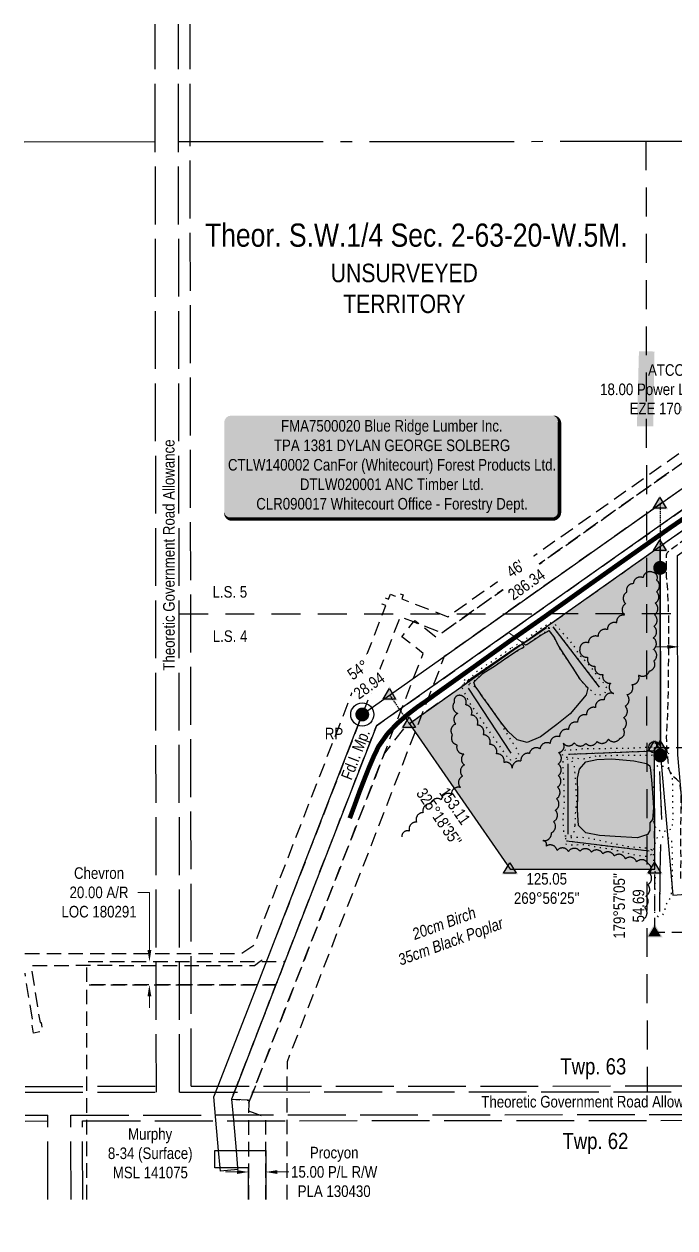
# Model space of a CAD drawing. Extents: x 504234 to 508182, y 6029505 to 6032525.
# Drawn here: x 504748 to 505311, y 6029505 to 6030546 of the extents above; entities that cross this region are included whole.
import ezdxf
from ezdxf.enums import TextEntityAlignment as Align

# ---------------------------------------------------------------- set-up
doc = ezdxf.new("R2010")
doc.units = 0
doc.header["$LTSCALE"] = 5
doc.header["$PDSIZE"] = 0.5
for name, pattern in [('0', [1, 1, 0]), ('foc-ACCESSROAD', [3.75, 2.5, -1.25]), ('foc-FLOWLINE', [3.75, 2.5, -1.25]), ('foc-LSD', [8, 5, -3]), ('foc-QUARTERLINE', [33, 25, -3, 2, -3]), ('foc-TIELINE', [1.875, 1.25, -0.625]), ('foc-TOPO', [1, 0.2, -0.8]), ('foc-UNSURVEYED', [12.5, 10, -2.5]), ('UG_PIPE', [1.875, 1.25, -0.625])]:
    doc.linetypes.add(name, pattern=pattern)
doc.layers.get('Defpoints').update_dxf_attribs({"color": 9})
for name, color, linetype in [('35', 37, 'Continuous'), ('AS-PIPE-UG', 44, 'UG_PIPE'), ('AS-ROADS', 254, 'Continuous'), ('AS-UNDERLAY-H', 141, 'Continuous'), ('C-RW', 13, 'Continuous'), ('C-SYMBOL', 7, 'Continuous'), ('C-WS', 13, 'foc-ACCESSROAD'), ('D-TXT', 6, 'Continuous'), ('F-AR', 190, 'foc-ACCESSROAD'), ('F-EZE', 190, 'foc-FLOWLINE'), ('F-RW', 190, 'Continuous'), ('F-WS', 190, 'foc-ACCESSROAD'), ('L-BD', 7, 'Continuous'), ('L-MON', 1, 'Continuous'), ('L-ROAD-T', 7, 'Continuous'), ('L-SECQ', 8, 'foc-QUARTERLINE'), ('L-SECTION-LSD', 7, 'foc-LSD'), ('L-TIE', 7, 'foc-TIELINE'), ('L-UNS-T', 3, 'Continuous'), ('L-USEC', 7, 'foc-UNSURVEYED'), ('P-PROPOSED', 10, 'Continuous'), ('P-PROPOSED-H', 21, 'Continuous'), ('T-BUSH', 110, '0'), ('T-BUSH-T', 110, 'Continuous'), ('T-LOW-AREA', 48, 'foc-TOPO'), ('T-SLOPE', 48, 'Continuous'), ('T-WATER', 160, 'Continuous'), ('T-WATER-H', 133, 'Continuous')]:
    doc.layers.add(name, color=color, linetype=linetype)
for name, color, linetype, lineweight in [('AS-GENERAL', 48, 'Continuous', 18), ('C-AR-T', 13, 'Continuous', 9), ('C-RW-T', 13, 'Continuous', 9), ('F-AR-T', 190, 'Continuous', 9), ('F-EZE-T', 190, 'Continuous', 9), ('F-WS-T', 190, 'Continuous', 9)]:
    doc.layers.add(name, color=color, linetype=linetype, lineweight=lineweight)
doc.styles.add('100L', font='ARIALN.TTF', dxfattribs={"height": 11})
doc.styles.add('175L', font='ARIALN.TTF', dxfattribs={"height": 20})
doc.styles.add('80', font='ARIALN.TTF', dxfattribs={"height": 10})
doc.styles.add('80CG', font='ARIALN.TTF', dxfattribs={"height": 10})
doc.styles.add('80L', font='ARIALN.TTF', dxfattribs={"height": 10})
doc.styles.add('80LS', font='ARIALNI.TTF', dxfattribs={"height": 10})
doc.dimstyles.new('Compass 5 000', dxfattribs={"dimscale": 5, "dimtxt": 9, "dimasz": 2, "dimexe": 0.2, "dimexo": 0.0625, "dimgap": 0.5, "dimtad": 0, "dimtih": 1, "dimtoh": 1, "dimzin": 0, "dimdsep": 46, "dimtxsty": '80CG', "dimcen": 0.1, "dimse1": 1, "dimse2": 1, "dimclrd": 256, "dimclrt": 256, "dimaunit": 1, "dimadec": 4, "dimazin": 0, "dimtfac": 0.06, "dimtofl": 0, "dimtmove": 0, "dimatfit": 1, "dimfxl": 0.2, "dimtolj": 1, "dimtzin": 0, "dimlwd": -1, "dimarcsym": 0})

# ---------------------------------------------------------------- blocks, each defined once
blk = doc.blocks.new('*D44')
at = {"layer": 'C-AR-T', "transparency": 16777216}
for p, q in [((505304.5, 6030007.3), (505294.5, 6030007.2)), ((505339.5, 6030007.3), (505367.8, 6030007.3))]:
    blk.add_line(p, q, dxfattribs=at)
for points in [[(505304.5, 6030008.9), (505304.5, 6030005.6), (505314.5, 6030007.3)], [(505339.5, 6030009), (505339.5, 6030005.6), (505329.5, 6030007.3)]]:
    blk.add_solid(points, dxfattribs=at)
at = {"layer": 'Defpoints', "color": 0, "transparency": 16777216}
for p in [(505314.5, 6030029.1), (505329.5, 6030029.1), (505329.5, 6030007.3)]:
    blk.add_point(p, dxfattribs=at)
at = {"layer": 'C-AR-T', "transparency": 16777216, "insert": (505402.1, 6030007.3), "char_height": 10, "attachment_point": 5, "style": '80CG'}
blk.add_mtext('\\A1;Veren\\P15.00 A/R\\PLOC 141073', dxfattribs=at)
blk = doc.blocks.new('*D46')
at = {"layer": 'Defpoints', "color": 0, "transparency": 16777216}
for p in [(504856.8, 6029735.2), (504922.4, 6029735.2), (504922.4, 6029715.2)]:
    blk.add_point(p, dxfattribs=at)
at = {"layer": 'F-AR-T', "transparency": 16777216}
for p, q in [((504846.8, 6029795), (504856.8, 6029795)), ((504856.8, 6029795), (504856.8, 6029755.2)), ((504856.8, 6029745.2), (504856.8, 6029755.2)), ((504856.7, 6029705.2), (504856.7, 6029695.2))]:
    blk.add_line(p, q, dxfattribs=at)
for points in [[(504855.1, 6029745.2), (504858.4, 6029745.2), (504856.8, 6029735.2)], [(504855.1, 6029705.2), (504858.4, 6029705.2), (504856.7, 6029715.2)]]:
    blk.add_solid(points, dxfattribs=at)
at = {"layer": 'F-AR-T', "transparency": 16777216, "insert": (504813.2, 6029795), "char_height": 10, "attachment_point": 5, "style": '80CG'}
blk.add_mtext('\\A1;Chevron\\P20.00 A/R\\PLOC 180291', dxfattribs=at)
blk = doc.blocks.new('*U40')
h = blk.add_hatch(color=255)
edge = h.paths.add_edge_path()
edge.add_line((-139, -45.5), (139, -45.5))
edge.add_arc((139, -39.5), 6, 270, 360)
edge.add_line((145, -39.5), (145, 38))
edge.add_arc((139, 38), 6, 0, 90)
edge.add_line((139, 44), (-139, 44))
edge.add_arc((-139, 38), 6, 90, 180)
edge.add_line((-145, 38), (-145, -39.5))
edge.add_arc((-139, -39.5), 6, 180, 270)
at = {"color": 44, "flags": 128}
blk.add_lwpolyline([(-139, -45.5, 3, 3, 0), (139, -45.5, 3, 3, 0.414214), (145, -39.5, 3, 3, 0), (145, 38, 3, 0, 0.414214), (139, 44, 0, 0, 0), (-139, 44, 0, 0, 0.414214), (-145, 38, 0, 0, 0), (-145, -39.5, 0, 3, 0.414214)], format="xyseb", close=True, dxfattribs=at)
at = {"color": 44, "style": '80'}
blk.add_attdef('ENTER_TEXT_001', (-36, -5), '', height=10, dxfattribs=at)
blk = doc.blocks.new('*D49')
at = {"layer": 'Defpoints', "color": 0, "transparency": 16777216}
for p in [(504942.4, 6029546.7), (504957.4, 6029553.4), (504957.4, 6029546.6)]:
    blk.add_point(p, dxfattribs=at)
at = {"layer": 'F-EZE-T', "transparency": 16777216}
for p, q in [((504932.4, 6029553.4), (504922.4, 6029553.4)), ((504967.4, 6029553.4), (504977.4, 6029553.4))]:
    blk.add_line(p, q, dxfattribs=at)
for points in [[(504932.4, 6029555), (504932.4, 6029551.7), (504942.4, 6029553.4)], [(504967.4, 6029555), (504967.4, 6029551.7), (504957.4, 6029553.4)]]:
    blk.add_solid(points, dxfattribs=at)
at = {"layer": 'F-EZE-T', "transparency": 16777216, "insert": (505016.5, 6029553.4), "char_height": 10, "attachment_point": 5, "style": '80CG'}
blk.add_mtext('\\A1;Procyon\\P15.00 P/L R/W\\PPLA 130430', dxfattribs=at)
blk = doc.blocks.new('*D50')
at = {"layer": 'Defpoints', "color": 0, "transparency": 16777216}
for p in [(505384.4, 6030213.4), (505386.5, 6030214.9), (505396.9, 6030200.2)]:
    blk.add_point(p, dxfattribs=at)
at = {"layer": 'F-EZE-T', "transparency": 16777216}
for p, q in [((505372.9, 6030229.8), (505362.9, 6030229.8)), ((505378.6, 6030221.6), (505372.9, 6030229.8)), ((505400.5, 6030190.6), (505406.3, 6030182.4))]:
    blk.add_line(p, q, dxfattribs=at)
for points in [[(505380, 6030222.6), (505377.3, 6030220.7), (505384.4, 6030213.4)], [(505401.9, 6030191.5), (505399.2, 6030189.6), (505394.8, 6030198.7)]]:
    blk.add_solid(points, dxfattribs=at)
at = {"layer": 'F-EZE-T', "transparency": 16777216, "insert": (505303.7, 6030229.8), "char_height": 10, "attachment_point": 5, "style": '80CG'}
blk.add_mtext('\\A1;ATCO\\P18.00 Power Line R/W\\PEZE 170042', dxfattribs=at)
blk = doc.blocks.new('fdia')
at = {"color": 255, "const_width": 1}
blk.add_lwpolyline([(-0.5, 0, 1), (0.5, 0, 1)], format="xyb", close=True, dxfattribs=at)
blk = doc.blocks.new('Fdiaa')
blk.add_blockref('fdia', (0, 0))
blk = doc.blocks.new('fdib')
at = {"color": 1, "const_width": 1.6}
blk.add_lwpolyline([(-0.4, 0, 1), (0.4, 0, 1)], format="xyb", close=True, dxfattribs=at)
at = {"color": 1}
blk.add_circle((0, 0), 0.8, dxfattribs=at)
blk = doc.blocks.new('Fdibb')
blk.add_blockref('fdib', (0, 0))
blk = doc.blocks.new('fdicc')
for name in ['Fdibb', 'Fdiaa']:
    blk.add_blockref(name, (0, 0))
blk = doc.blocks.new('FDI')
blk.add_blockref('fdicc', (0, 0))
blk = doc.blocks.new('*U58')
at = {"layer": '35', "color": 3}
blk.add_circle((0, 0), 10, dxfattribs=at)
at = {"layer": '35', "color": 3, "style": '80'}
blk.add_attdef('RP_001', (-32.4, -21.5), '', height=10, dxfattribs=at)
blk = doc.blocks.new('TRIA')
blk.add_hatch(color=255).paths.add_polyline_path([(-0.04, 1.52), (-1.47, -0.87), (1.39, -0.87)])
blk = doc.blocks.new('TRIAA')
blk.add_blockref('TRIA', (0, 0))
blk = doc.blocks.new('TRIB')
at = {"color": 1}
blk.add_lwpolyline([(-1.12, -0.67), (-0.04, 1.13), (1.04, -0.67)], close=True, dxfattribs=at)
blk = doc.blocks.new('TRIBB')
blk.add_blockref('TRIB', (0, 0))
blk = doc.blocks.new('TRICC')
for name in ['TRIAA', 'TRIBB']:
    blk.add_blockref(name, (0, 0))
blk = doc.blocks.new('plspike')
blk.add_blockref('TRICC', (0, 0))
blk = doc.blocks.new('STRIA')
blk.add_hatch(color=255).paths.add_polyline_path([(-0.04, 1.52), (-1.47, -0.87), (1.39, -0.87)])
blk = doc.blocks.new('STRIAA')
blk.add_blockref('STRIA', (0, 0))
blk = doc.blocks.new('STRIB')
at = {"color": 1}
blk.add_solid([(-1.12, -0.67), (-0.04, 1.13), (1.04, -0.67)], dxfattribs=at)
blk = doc.blocks.new('STRIBB')
blk.add_blockref('STRIB', (0, 0))
blk = doc.blocks.new('STRICC')
for name in ['STRIAA', 'STRIBB']:
    blk.add_blockref(name, (0, 0))
blk = doc.blocks.new('fdspike')
blk.add_blockref('STRICC', (0, 0))

msp = doc.modelspace()

# ---------------------------------------------------------------- hatches: boundary and pattern name
at = {"layer": 'AS-UNDERLAY-H'}
h = msp.add_hatch(color=256, dxfattribs=at)
h.dxf.hatch_style = 1
h.paths.add_polyline_path([(505279.964, 6030262.689), (505293.419, 6030262.529), (505292.298, 6030198.009), (505278.202, 6030197.848)])
at = {"layer": 'P-PROPOSED-H'}
h = msp.add_hatch(color=256, dxfattribs=at)
h.dxf.hatch_style = 1
h.paths.add_polyline_path([(505168.595, 6029815.015), (505293.577, 6029815.144), (505293.489, 6029920.397), (505298.456, 6029920.401), (505298.28, 6030093.893), (505081.502, 6029940.843)])
at = {"layer": 'T-WATER-H'}
h = msp.add_hatch(color=256, dxfattribs=at)
h.dxf.hatch_style = 1
h.paths.add_polyline_path([(505235.69, 6029971.567), (505234.324, 6029965.898), (505220.619, 6029949.431), (505209.072, 6029940.02), (505194.776, 6029929.489), (505183.368, 6029924.598), (505174.767, 6029926.947), (505167.022, 6029934.008), (505159.572, 6029943.328), (505148.947, 6029958.212), (505144.792, 6029963.964), (505141.661, 6029968.888), (505138.424, 6029973.431), (505137.111, 6029976.693), (505145.325, 6029984.407), (505155.945, 6029991.11), (505165.87, 6029997.942), (505175.924, 6030004.772), (505180.59, 6030007.051), (505180.191, 6030008.202), (505179.183, 6030010.137), (505179.003, 6030011.055), (505179.758, 6030010.768), (505180.093, 6030010.462), (505181.686, 6030008.909), (505183.03, 6030009.307), (505195.098, 6030017.507), (505200.218, 6030020.168), (505202.162, 6030021.337), (505206.904, 6030015.192), (505210.429, 6030007.855), (505214.898, 6030000.753), (505222.926, 6029988.801), (505228.904, 6029979.244), (505235.194, 6029972.405)])
h = msp.add_hatch(color=256, dxfattribs=at)
h.dxf.hatch_style = 1
h.paths.add_polyline_path([(505287.437, 6029845.007), (505278.841, 6029842.188), (505259.544, 6029843.329), (505245.763, 6029844.126), (505234.108, 6029846.58), (505227.63, 6029852.821), (505226.932, 6029866.417), (505227.043, 6029880.624), (505226.876, 6029893.732), (505228.7, 6029901.474), (505234.132, 6029907.889), (505243.628, 6029909.98), (505256.588, 6029910.606), (505275.507, 6029908.832), (505286.367, 6029906.591), (505289.275, 6029904.544), (505290.05, 6029900.7), (505290.954, 6029892.403), (505291.771, 6029881.159), (505292.419, 6029868.359), (505291.674, 6029858.101), (505289.448, 6029855.17), (505289.492, 6029848.64)])

# ---------------------------------------------------------------- linework, layer by layer
at = {"layer": 'AS-GENERAL', "flags": 128}
msp.add_lwpolyline([(505178.615, 6030011.395), (505168.168, 6030019.022)], dxfattribs=at)
at = {"layer": 'AS-PIPE-UG', "flags": 128}
msp.add_lwpolyline([(505316.241, 6029806.916), (505316.214, 6029808.295), (505316.262, 6029814.006), (505316.392, 6029824.491), (505316.17, 6029830.357), (505316.13, 6029850.219), (505316.431, 6029859.923), (505316.527, 6029874.891), (505316.311, 6029882.893), (505315.65, 6029887.782), (505315.66, 6029888.9), (505314.984, 6029889.991), (505314.489, 6029890.704), (505313.73, 6029891.544), (505312.491, 6029892.835), (505309.953, 6029894.796), (505307.486, 6029897.535), (505306.815, 6029899.311), (505306.23, 6029901.101), (505305.588, 6029904.754), (505305.306, 6029908.096), (505304.77, 6029913.164), (505304.197, 6029918.698), (505304.036, 6029922.929), (505303.901, 6029929.739), (505304.377, 6029939.114), (505304.956, 6029949.093), (505305.24, 6029961.065), (505305.544, 6029975.321), (505305.591, 6029986.879), (505305.761, 6030001.34), (505305.866, 6030011.303), (505305.935, 6030021.344), (505305.736, 6030034.245), (505305.408, 6030045.593), (505304.897, 6030056.69), (505303.876, 6030067.947), (505303.714, 6030075.036), (505303.661, 6030078.389), (505303.651, 6030081.951), (505303.768, 6030086.78), (505304.443, 6030088.44), (505305.238, 6030089.495), (505307.489, 6030091.376), (505308.599, 6030092.163), (505310.451, 6030093.715), (505312.665, 6030095.26), (505316.723, 6030098.233), (505319.465, 6030100.39), (505321.919, 6030102.663), (505326.18, 6030105.794), (505328.022, 6030106.953), (505329.517, 6030108.644), (505331.328, 6030110.064), (505332.46, 6030110.861), (505336.514, 6030114.141), (505344.13, 6030119.38), (505351.36, 6030124.22)], dxfattribs=at)
at = {"layer": 'AS-ROADS', "const_width": 3.998, "flags": 128}
msp.add_lwpolyline([(505388.315, 6030166.93), (505360.372, 6030147.469), (505332.253, 6030127.623), (505306.467, 6030109.905), (505271.877, 6030085.52), (505234.428, 6030059.065), (505197.953, 6030033.041), (505167.923, 6030012.015), (505138.913, 6029991.223), (505107.69, 6029968.942), (505095.341, 6029960.03), (505088.574, 6029955.423), (505079.896, 6029948.745), (505070.695, 6029940.735), (505062.337, 6029931.868), (505054.928, 6029921.374), (505050.751, 6029912.702), (505046.644, 6029903.152), (505042.489, 6029892.605), (505038.41, 6029882.136), (505034.016, 6029870.023), (505029.964, 6029859.147)], dxfattribs=at)
at = {"layer": 'C-RW', "flags": 128}
msp.add_lwpolyline([(505573.56, 6030288.304), (505298.28, 6030093.889), (505298.463, 6029913.356), (505309.275, 6029792.593), (505324.208, 6029793.93), (505313.454, 6029914.033), (505313.28, 6030086.129), (505582.209, 6030276.058)], dxfattribs=at)
at = {"layer": 'C-WS'}
msp.add_lwpolyline([(505508.509, 6029760.662), (505293.623, 6029760.482), (505293.489, 6029920.397), (505313.478, 6029920.414), (505508.375, 6029920.577)], close=True, dxfattribs=at)
at = {"layer": 'Defpoints', "color": 3}
msp.add_circle((505293.413, 6029920.487), 5.017, dxfattribs=at)
at = {"layer": 'F-AR', "flags": 128}
for points in [[(504948.376, 6029627.955), (504942.596, 6029613.088), (504942.606, 6029615.456), (504927.728, 6029616.216), (504932.282, 6029627.945), (504966.155, 6029715.193), (505053.088, 6029939.117), (505570.833, 6030304.7), (505576.486, 6030300.255), (505581.719, 6030296.136), (505583.13, 6030295.026), (505582.477, 6030294.565), (505344.34, 6030126.401), (505314.377, 6030105.244), (505299.386, 6030094.658), (505087.601, 6029945.128), (505077.803, 6029938.211), (505059.934, 6029915.312), (504948.376, 6029627.955)], [(504973.92, 6029735.194), (504966.155, 6029715.193), (504950.31, 6029715.198), (504892.838, 6029715.208), (504862.679, 6029715.213), (504802.609, 6029715.224), (504802.612, 6029735.207), (504862.657, 6029735.203), (504892.816, 6029735.201), (504957.966, 6029735.197), (504973.92, 6029735.194)]]:
    msp.add_lwpolyline(points, close=True, dxfattribs=at)
at = {"layer": 'F-EZE', "flags": 128}
for points in [[(504749.19, 6029742.103), (504761.203, 6029742.11), (504802.611, 6029742.174), (504862.648, 6029742.158), (504892.808, 6029742.172), (504936.278, 6029742.192), (504947.444, 6029749.829), (505061.215, 6030042.924), (505057.976, 6030044.214), (505060.196, 6030049.785), (505063.41, 6030048.504), (505065.048, 6030052.688), (505069.259, 6030051.041), (505070.545, 6030054.317), (505076.127, 6030052.125), (505074.844, 6030048.857), (505114.601, 6030033.322), (505504.329, 6030308.507), (505521.087, 6030342.185), (505519.327, 6030342.325), (505519.802, 6030348.303), (505523.807, 6030347.984), (505525.894, 6030352.365), (505538.37, 6030351.468), (505555.627, 6030350.228), (505572.87, 6030348.988), (505608.346, 6030346.437), (505644.954, 6030343.805), (505689.707, 6030375.628), (505786.728, 6030444.618), (505789.564, 6030446.635)], [(505789.578, 6030436.399), (505689.72, 6030365.397), (505646.77, 6030334.855), (505612.906, 6030330.902), (505588.993, 6030332.676), (505580.433, 6030333.311), (505563.169, 6030334.592), (505545.893, 6030335.874), (505535.029, 6030336.68), (505531.16, 6030328.964), (505521.937, 6030310.568), (505109.383, 6030019.256), (505090.9, 6030026.477), (505085.022, 6030028.768), (505073.55, 6030033.256), (505040.742, 6029948.75), (504959.766, 6029740.011), (504952.607, 6029735.198), (504947.48, 6029731.691), (504892.82, 6029731.665), (504862.66, 6029731.651), (504802.611, 6029731.77), (504754.255, 6029731.6), (504762.168, 6029682.517), (504763.155, 6029682.676), (504764.427, 6029674.782), (504756.534, 6029673.509), (504755.261, 6029681.403), (504756.248, 6029681.562), (504749.21, 6029725.217)], [(504957.368, 6029529.493), (504957.384, 6029571.861), (504957.496, 6029598.124), (504957.505, 6029600.275), (504942.566, 6029606.075), (504942.599, 6029613.088), (504946.385, 6029622.83), (504948.376, 6029627.955), (505059.935, 6029915.311), (505075.249, 6029954.759), (505085.065, 6029980.044), (505093.45, 6030001.644), (505075.077, 6030015.995), (505085.028, 6030028.754), (505086.158, 6030030.18), (505090.9, 6030026.477), (505104.53, 6030015.829), (505109.383, 6030019.256), (505521.937, 6030310.567), (505534.608, 6030319.516), (505531.16, 6030328.964), (505526.684, 6030341.231), (505540.82, 6030346.39), (505545.893, 6030335.874), (505550.835, 6030325.629), (505566.836, 6030326.992), (505582.847, 6030328.324), (505612.905, 6030330.911), (505635.797, 6030332.869), (505645.092, 6030333.662), (505646.77, 6030334.855), (505689.72, 6030365.397), (505789.578, 6030436.399)], [(505789.607, 6030414.332), (505689.749, 6030343.329), (505659.121, 6030321.55), (505667.085, 6030299.836), (505655.493, 6030295.584), (505647.029, 6030302.246), (505642.222, 6030315.351), (505630.538, 6030314.355), (505616.226, 6030313.136), (505607.752, 6030312.413), (505591.194, 6030311.003), (505575.206, 6030309.64), (505565.599, 6030308.821), (505548.619, 6030307.374), (505111.666, 6029998.827), (505101.847, 6029973.538), (505092.039, 6029948.268), (505086.993, 6029935.272), (504975.711, 6029648.63), (504975.69, 6029627.973), (504975.66, 6029598.142), (504975.589, 6029529.474)]]:
    msp.add_lwpolyline(points, dxfattribs=at)
at = {"layer": 'F-RW'}
for points in [[(505461.714, 6030544.914), (505510.193, 6030444.412), (505570.453, 6030319.493), (505575.874, 6030308.255), (505570.833, 6030304.701), (505053.088, 6029939.112), (504966.155, 6029715.193), (504932.282, 6029627.945), (504927.728, 6029616.216), (504929.324, 6029598.096), (504931.626, 6029571.971), (504932.945, 6029557.001), (504933.073, 6029555.549), (504918.139, 6029554.233), (504917.889, 6029557.064), (504916.57, 6029572.035), (504914.275, 6029598.082), (504912.485, 6029618.396), (504916.189, 6029627.935), (504950.214, 6029715.199), (505040.742, 6029948.751), (505556.841, 6030313.18), (505493.541, 6030444.399), (505445.048, 6030544.931)], [(504942.389, 6029529.509), (504942.356, 6029556.961), (504932.945, 6029557.001), (504917.889, 6029557.064), (504913.322, 6029557.084), (504913.387, 6029572.049), (504916.57, 6029572.035), (504931.626, 6029571.971), (504942.42, 6029571.925), (504957.384, 6029571.861), (504957.368, 6029529.493)]]:
    msp.add_lwpolyline(points, dxfattribs=at)
at = {"layer": 'F-WS', "flags": 128}
msp.add_lwpolyline([(504802.563, 6029529.655), (504802.561, 6029597.969), (504802.568, 6029623.88), (504802.582, 6029627.851), (504802.609, 6029715.224), (504862.679, 6029715.213), (504892.838, 6029715.208), (504950.358, 6029715.198), (504966.155, 6029715.193), (504932.282, 6029627.945), (504927.728, 6029616.216), (504942.606, 6029615.456), (504942.596, 6029613.088), (504942.532, 6029598.11), (504942.42, 6029571.925), (504942.356, 6029556.961), (504942.389, 6029529.509)], dxfattribs=at)
at = {"layer": 'L-SECQ'}
for p, q in [((504748.395, 6030443.871), (504861.854, 6030443.952)), ((504881.96, 6030443.967), (505690.056, 6030444.555))]:
    msp.add_line(p, q, dxfattribs=at)
at = {"layer": 'L-SECTION-LSD'}
for p, q in [((505286.013, 6030444.261), (505287.011, 6029622.744)), ((504882.422, 6030035.724), (505690.59, 6030036.312))]:
    msp.add_line(p, q, dxfattribs=at)
at = {"layer": 'L-TIE', "ltscale": 0.2, "flags": 128}
for points in [[(505298.243, 6030130.571), (505298.28, 6030093.889)], [(505064.436, 6029965.498), (505081.502, 6029940.843)]]:
    msp.add_lwpolyline(points, dxfattribs=at)
at = {"layer": 'L-USEC'}
for p, q in [((504861.854, 6030443.952), (504861.741, 6030545.54)), ((504881.96, 6030443.974), (504881.847, 6030545.519)), ((504892.013, 6030443.985), (504891.9, 6030545.508)), ((504862.784, 6029622.439), (504861.854, 6030443.952)), ((504882.89, 6029622.453), (504881.96, 6030443.975)), ((504892.937, 6029627.487), (504892.013, 6030443.986)), ((504749.32, 6029627.385), (504862.778, 6029627.466)), ((504749.326, 6029622.358), (504862.782, 6029622.439)), ((504882.888, 6029622.453), (505691.128, 6029623.035)), ((504892.937, 6029627.488), (505691.124, 6029628.062)), ((504749.349, 6029602.491), (504768.829, 6029602.512)), ((504768.907, 6029529.69), (504768.829, 6029602.512)), ((504789.014, 6029529.669), (504788.935, 6029602.533)), ((504788.936, 6029602.533), (505590.359, 6029603.373)), ((504798.994, 6029597.516), (505590.364, 6029598.346)), ((504749.354, 6029597.464), (504768.835, 6029597.484)), ((504799.067, 6029529.659), (504798.994, 6029597.516))]:
    msp.add_line(p, q, dxfattribs=at)
at = {"layer": 'P-PROPOSED', "flags": 128}
msp.add_lwpolyline([(505168.595, 6029815.015), (505293.577, 6029815.144), (505293.489, 6029920.397), (505298.456, 6029920.401), (505298.28, 6030093.893), (505081.502, 6029940.843)], close=True, dxfattribs=at)
at = {"layer": 'T-BUSH', "flags": 128}
msp.add_lwpolyline([(505283.899, 6029772.057, 0.52056705), (505284.798, 6029782.011, 0.52056705), (505285.804, 6029791.951, 0.52056705), (505287.508, 6029801.8, 0.52056705), (505289.005, 6029811.68, 0.52056705), (505287.85, 6029819.897, 0.52056705), (505277.984, 6029821.446, 0.52056705), (505268.327, 6029824.022, 0.52056705), (505258.65, 6029826.513, 0.52056705), (505248.823, 6029828.337, 0.52056705), (505238.953, 6029829.842, 0.52056705), (505228.991, 6029830.561, 0.52056705), (505218.997, 6029830.43, 0.52056705), (505209.205, 6029831.374, 0.52056705), (505199.939, 6029835.12, 0.52056705), (505196.748, 6029839.908, 0.52056705), (505204.235, 6029846.53, 0.52056705), (505206.099, 6029856.256, 0.52056705), (505207.7, 6029866.121, 0.52056705), (505208.659, 6029876.07, 0.52056705), (505209.618, 6029886.018, 0.52056705), (505210.19, 6029895.991, 0.52056705), (505210.203, 6029905.979, 0.52056705), (505210.433, 6029915.925, 0.52056705), (505214.679, 6029923.974, 0.52056705), (505224.073, 6029924.438, 0.52056705), (505233.933, 6029923.84, 0.52056705), (505243.777, 6029925.485, 0.52056705), (505253.55, 6029927.56, 0.52056705), (505263.468, 6029928.124, 0.52056705), (505266.456, 6029936.163, 0.52056705), (505266.695, 6029946.155, 0.52056705), (505268.015, 6029956.051, 0.52056705), (505269.538, 6029965.929, 0.52056705), (505274.065, 6029974.633, 0.52056705), (505279.641, 6029982.929, 0.52056705), (505288.916, 6029986.341, 0.52056705), (505292.932, 6029995.113, 0.52056705), (505292.501, 6030005.098, 0.52056705), (505292.374, 6030015.083, 0.52056705), (505292.838, 6030025.067, 0.52056705), (505293.301, 6030035.051, 0.52056705), (505294.093, 6030045.012, 0.52056705), (505295.055, 6030054.96, 0.52056705), (505295.247, 6030064.913, 0.52056705), (505292.486, 6030071.501, 0.52056705), (505283.508, 6030067.108, 0.52056705), (505275.081, 6030061.81, 0.52056705), (505269.408, 6030054.535, 0.52056705), (505268.494, 6030044.583, 0.52056705), (505267.58, 6030034.63, 0.52056705), (505260.714, 6030028.049, 0.52056705), (505252.647, 6030022.149, 0.52056705), (505244.579, 6030016.249, 0.52056705), (505236.261, 6030010.74, 0.52056705), (505228.853, 6030005.695, 0.52056705), (505235.572, 6029998.326, 0.52056705), (505241.876, 6029990.577, 0.52056705), (505248.748, 6029983.32, 0.52056705), (505255.337, 6029975.856, 0.52056705), (505258.164, 6029966.928, 0.52056705), (505249.866, 6029961.357, 0.52056705), (505242.288, 6029954.85, 0.52056705), (505234.704, 6029948.343, 0.52056705), (505226.927, 6029942.066, 0.52056705), (505219.149, 6029935.789, 0.52056705), (505211.344, 6029929.548, 0.52056705), (505203.197, 6029923.758, 0.52056705), (505194.378, 6029919.158, 0.52056705), (505185.213, 6029915.172, 0.52056705), (505177.959, 6029908.408, 0.52056705), (505170.406, 6029902.298, 0.52056705), (505163.294, 6029907.266, 0.52056705), (505156.715, 6029914.791, 0.52056705), (505150.97, 6029922.956, 0.52056705), (505145.417, 6029931.265, 0.52056705), (505140.147, 6029939.758, 0.52056705), (505135.046, 6029948.35, 0.52056705), (505130.173, 6029957.076, 0.52056705), (505125.08, 6029965.398, 0.52056705), (505120.341, 6029959.326, 0.52056705), (505123.267, 6029949.769, 0.52056705), (505121.636, 6029940.555, 0.52056705), (505118.648, 6029931.172, 0.52056705), (505122.666, 6029922.63, 0.52056705), (505128.691, 6029914.655, 0.52056705), (505129.094, 6029905.308, 0.52056705), (505127.422, 6029895.454, 0.52056705), (505125.751, 6029885.6, 0.52056705), (505117.794, 6029879.994, 0.52056705), (505109.1, 6029875.135, 0.52056705), (505099.816, 6029871.608, 0.52056705), (505093.343, 6029864.001, 0.52056705), (505087.65, 6029855.786, 0.52056705), (505081.438, 6029848.065, 0.52056705), (505074.931, 6029843.06, 0.52056705)], format="xyb", dxfattribs=at)
at = {"layer": 'T-LOW-AREA', "flags": 128}
for points in [[(505179.735, 6030011.018), (505179.668, 6030012.409), (505187.706, 6030017.938), (505194.486, 6030022.744), (505199.983, 6030026.277), (505201.367, 6030026.703), (505201.725, 6030023.477), (505197.944, 6030019.106), (505191.027, 6030015.004), (505184.693, 6030010.209), (505182.713, 6030008.987), (505181.784, 6030008.853), (505180.598, 6030010.075), (505179.726, 6030010.959)], [(505223.706, 6030007.883), (505225.254, 6030005.002), (505229.552, 6029999.23), (505238.43, 6029989.858), (505244.486, 6029981.3), (505249.145, 6029976.496), (505252.036, 6029971.588), (505250.229, 6029966.672), (505243.552, 6029964.743), (505238.11, 6029969.991), (505235.197, 6029972.402), (505228.677, 6029979.598), (505222.8, 6029989.372), (505216.224, 6029998.899), (505212.255, 6030004.524), (505208.011, 6030013.16), (505204.747, 6030018.19), (505202.703, 6030022.281), (505202.676, 6030025.923), (505204.034, 6030028.413), (505207.776, 6030026.347), (505212.444, 6030021.208), (505220.331, 6030012.071), (505223.449, 6030007.865)], [(505181.62, 6030011.283), (505199.937, 6030024.107)], [(505245.92, 6029972.502), (505205.871, 6030024.712)], [(505169.947, 6030006.489), (505174.319, 6030009.319), (505177.058, 6030010.694), (505178.794, 6030009.925), (505180.2, 6030008.181), (505180.706, 6030007.116), (505178.112, 6030005.502), (505172.067, 6030001.999), (505163.927, 6029996.484), (505156.512, 6029991.437), (505149.097, 6029986.552), (505143.299, 6029982.893), (505138.438, 6029978.608), (505135.776, 6029975.745), (505131.26, 6029975.377), (505128.839, 6029976.007), (505127.185, 6029976.448), (505129.895, 6029979.093), (505131.36, 6029977.388), (505140.069, 6029986.235), (505150.682, 6029993.374), (505162.853, 6030001.444), (505169.919, 6030006.542)], [(505177.066, 6030008.851), (505131.36, 6029977.388)], [(505127.551, 6029974.32), (505130.362, 6029974.641), (505133.392, 6029974.637), (505136.329, 6029974.41), (505138.475, 6029972.069), (505141.862, 6029968.686), (505145.016, 6029963.497), (505153.704, 6029951.823), (505159.329, 6029943.904), (505163.716, 6029935.13), (505170.911, 6029924.107), (505175.271, 6029917.235), (505175.75, 6029914.544), (505174.071, 6029910.844), (505168.166, 6029909.228), (505158.647, 6029922.694), (505151.858, 6029932.735), (505142.437, 6029946.325), (505133.661, 6029958.807), (505130.398, 6029965.474), (505127.347, 6029971.359), (505126.783, 6029973.78)], [(505132.316, 6029971.536), (505169.262, 6029915.428)], [(505242.798, 6029912.739), (505232.106, 6029910.18), (505225.634, 6029910.787), (505218.803, 6029911.581), (505215.057, 6029911.753), (505213.638, 6029914.869), (505216.26, 6029918.275), (505223.533, 6029918.297), (505232.46, 6029919.47), (505243.964, 6029919.564), (505252.101, 6029919.542), (505257.72, 6029919.814), (505269.234, 6029919.676), (505279.398, 6029920.326), (505290.197, 6029920.618), (505296.954, 6029921.396), (505301.601, 6029921.766), (505304.604, 6029920.062), (505306.282, 6029917.553), (505305.264, 6029914.28), (505299.555, 6029914.651), (505289.666, 6029913.275), (505278.529, 6029913.386), (505259.792, 6029913.329), (505242.845, 6029912.728)], [(505224.428, 6029852.796), (505223.584, 6029847.529), (505222.785, 6029843.867), (505219.608, 6029843.344), (505215.776, 6029843.738), (505214.871, 6029848.795), (505214.435, 6029860.238), (505215.519, 6029871.388), (505215.323, 6029887.645), (505214.331, 6029902.081), (505214.537, 6029908.969), (505217.248, 6029910.399), (505221.263, 6029909.869), (505223.853, 6029904.491), (505225.163, 6029889.37), (505225.998, 6029875.046), (505224.88, 6029862.352), (505224.474, 6029852.487)], [(505219.108, 6029914.543), (505301.312, 6029917.779)], [(505218.9, 6029845.499), (505218.703, 6029906.198)], [(505296.332, 6029904.335), (505292.826, 6029902.362), (505293.355, 6029894.143), (505291.785, 6029881.152), (505292.416, 6029868.364), (505291.683, 6029858.096), (505292.727, 6029855.883), (505294.494, 6029850.177), (505300.16, 6029847.365), (505308.698, 6029849.891), (505309.528, 6029859.512), (505309.192, 6029871.367), (505309.334, 6029883.679), (505309.042, 6029894.314), (505306.716, 6029901.482), (505300.837, 6029903.905), (505296.271, 6029903.853)], [(505297.674, 6029899.509), (505299.588, 6029857.933)], [(505291.205, 6029832.212), (505291.771, 6029828.386), (505287.934, 6029825.926), (505277.362, 6029827.087), (505267.14, 6029829.606), (505255.58, 6029832.329), (505243.281, 6029834.094), (505233.335, 6029836.167), (505220.491, 6029835.856), (505216.99, 6029836.601), (505216.865, 6029841.873), (505223.484, 6029842.806), (505234.386, 6029842.581), (505252.109, 6029838.64), (505270.994, 6029834.611), (505286.481, 6029833.614), (505291.14, 6029832.012)], [(505217.23, 6029839.656), (505288.929, 6029830.852)], [(505296.592, 6029774.021), (505293.859, 6029775.441), (505293.617, 6029786.997), (505293.881, 6029798.537), (505294.369, 6029810.591), (505292.467, 6029825.386), (505292.819, 6029831.82), (505294.029, 6029837.404), (505295.723, 6029842.449), (505301.924, 6029843.342), (505307.892, 6029841.298), (505308.612, 6029828.959), (505308.807, 6029812.185), (505308.334, 6029799.144), (505307.329, 6029790.621), (505302.465, 6029783.466), (505302.011, 6029777.777), (505299.911, 6029775.039), (505296.634, 6029773.952)], [(505298.007, 6029778.641), (505298.383, 6029812.338), (505298.77, 6029836.423)]]:
    msp.add_lwpolyline(points, dxfattribs=at)
at = {"layer": 'T-SLOPE', "flags": 128}
for points in [[(505181.62, 6030011.283), (505199.937, 6030024.107)], [(505245.92, 6029972.502), (505205.871, 6030024.712)], [(505177.066, 6030008.851), (505131.36, 6029977.388)], [(505132.316, 6029971.536), (505169.262, 6029915.428)], [(505219.108, 6029914.543), (505301.312, 6029917.779)], [(505218.9, 6029845.499), (505218.703, 6029906.198)], [(505297.674, 6029899.509), (505299.588, 6029857.933)], [(505217.23, 6029839.656), (505288.929, 6029830.852)], [(505298.007, 6029778.641), (505298.383, 6029812.338), (505298.77, 6029836.423)]]:
    msp.add_lwpolyline(points, dxfattribs=at)
at = {"layer": 'T-WATER', "flags": 128}
for points in [[(505235.69, 6029971.567), (505234.324, 6029965.898), (505220.619, 6029949.431), (505209.072, 6029940.02), (505194.776, 6029929.489), (505183.368, 6029924.598), (505174.767, 6029926.947), (505167.022, 6029934.008), (505159.572, 6029943.328), (505148.947, 6029958.212), (505144.792, 6029963.964), (505141.661, 6029968.888), (505138.424, 6029973.431), (505137.111, 6029976.693), (505145.325, 6029984.407), (505155.945, 6029991.11), (505165.87, 6029997.942), (505175.924, 6030004.772), (505180.59, 6030007.051), (505180.191, 6030008.202), (505179.183, 6030010.137), (505179.003, 6030011.055), (505179.758, 6030010.768), (505180.093, 6030010.462), (505181.686, 6030008.909), (505183.03, 6030009.307), (505195.098, 6030017.507), (505200.218, 6030020.168), (505202.162, 6030021.337), (505206.904, 6030015.192), (505210.429, 6030007.855), (505214.898, 6030000.753), (505222.926, 6029988.801), (505228.904, 6029979.244), (505235.194, 6029972.405)], [(505287.437, 6029845.007), (505278.841, 6029842.188), (505259.544, 6029843.329), (505245.763, 6029844.126), (505234.108, 6029846.58), (505227.63, 6029852.821), (505226.932, 6029866.417), (505227.043, 6029880.624), (505226.876, 6029893.732), (505228.7, 6029901.474), (505234.132, 6029907.889), (505243.628, 6029909.98), (505256.588, 6029910.606), (505275.507, 6029908.832), (505286.367, 6029906.591), (505289.275, 6029904.544), (505290.05, 6029900.7), (505290.954, 6029892.403), (505291.771, 6029881.159), (505292.419, 6029868.359), (505291.674, 6029858.101), (505289.448, 6029855.17), (505289.492, 6029848.64)]]:
    msp.add_lwpolyline(points, close=True, dxfattribs=at)

# ---------------------------------------------------------------- block references
at = {"layer": 'Defpoints'}
ref = msp.add_blockref('*U40', (505066.342, 6030163.182), dxfattribs=dict(at, xscale=0.9994700000000017, yscale=0.9994700000000017, zscale=0.9994700000000017))
ref.add_attrib('ENTER_TEXT_001', 'FMA7500020 Blue Ridge Lumber Inc.', (504970.561, 6030193.303), dxfattribs={"layer": '0', "color": 44, "height": 9.9947, "style": '80'})
ref.add_attrib('ENTER_TEXT_002', 'TPA 1381 DYLAN GEORGE SOLBERG', (504964.415, 6030176.468), dxfattribs={"layer": '0', "color": 44, "height": 9.9947, "style": '80'})
ref.add_attrib('ENTER_TEXT_003', 'CTLW140002 CanFor (Whitecourt) Forest Products Ltd.', (504924.651, 6030159.633), dxfattribs={"layer": '0', "color": 44, "height": 9.9947, "style": '80'})
ref.add_attrib('ENTER_TEXT_004', 'DTLW020001 ANC Timber Ltd.', (504986.865, 6030142.798), dxfattribs={"layer": '0', "color": 44, "height": 9.9947, "style": '80'})
ref.add_attrib('ENTER_TEXT_005', 'CLR090017 Whitecourt Office - Forestry Dept.', (504949.147, 6030125.963), dxfattribs={"layer": '0', "color": 44, "height": 9.9947, "style": '80'})
at = {"layer": 'L-MON'}
for name, p, xscale, yscale, zscale in [('plspike', (505298.249, 6030130.578), 4.997356050000002, 4.997356050000002, 4.997356050000002), ('plspike', (505298.274, 6030093.897), 4.997356050000002, 4.997356050000002, 4.997356050000002), ('FDI', (505298.299, 6030075.548), 4.997356050000006, 4.997356050000006, 4.997356050000006), ('plspike', (505081.497, 6029940.837), 4.997356050000002, 4.997356050000002, 4.997356050000002), ('plspike', (505293.489, 6029920.397), 4.997356050000002, 4.997356050000002, 4.997356050000002), ('plspike', (505298.456, 6029920.401), 4.997356050000002, 4.997356050000002, 4.997356050000002), ('FDI', (505298.463, 6029913.356), 4.997356050000006, 4.997356050000006, 4.997356050000006), ('plspike', (505168.606, 6029815.011), 4.997356050000002, 4.997356050000002, 4.997356050000002)]:
    msp.add_blockref(name, p, dxfattribs=dict(at, xscale=xscale, yscale=yscale, zscale=zscale))

# ---------------------------------------------------------------- texts
at = {"layer": 'C-SYMBOL', "color": 3, "style": '175L'}
msp.add_text('Theor. S.W.1/4 Sec. 2-63-20-W.5M.', height=20, dxfattribs=at).set_placement((505087.517, 6030347.127), align=Align.BOTTOM_CENTER)
at = {"layer": 'D-TXT', "color": 3, "char_height": 13.9926, "attachment_point": 1, "style": '80L'}
for s, insert in [('Twp. 63', (505211.982, 6029651.693)), ('Twp. 62', (505213.823, 6029587.206))]:
    msp.add_mtext_dynamic_manual_height_columns(s, width=101.3954, gutter_width=47.5, heights=[0], dxfattribs=dict(at, insert=insert))
at = {"layer": 'F-WS-T', "insert": (504791.152, 6029591.25), "char_height": 9.9947, "attachment_point": 1, "style": '80L'}
msp.add_mtext_dynamic_manual_height_columns('\\pi47.131;Murphy\\P\\pi29.728;8-34 (Surface)\\P\\pi33.942;MSL 141075', width=131.4856, gutter_width=50, heights=[0], dxfattribs=at)
at = {"layer": 'L-BD', "style": '80L'}
for s, height, rotation, p in [("269°57'05''", 0.99947, 0.048, (505295.966, 6029923.736)), ('4.97', 0.9995, 0.048, (505295.967, 6029922.237)), ("179°56'30''", 0.99947, 90.0579, (505296.152, 6029916.323)), ('7.05', 0.9995, 90.0579, (505297.576, 6029916.324))]:
    msp.add_text(s, height=height, rotation=rotation, dxfattribs=at).set_placement(p, align=Align.MIDDLE)
at = {"layer": 'L-BD', "insert": (505200.246, 6029811.796), "char_height": 9.99471, "width": 11.35079, "attachment_point": 2, "rotation": 0.0589, "style": '80L'}
msp.add_mtext("125.05 269°56'25''", dxfattribs=at)
at = {"layer": 'L-ROAD-T', "style": '80L'}
for rotation, p in [(90.064887, (504873.573, 6030086.625)), (0.041252, (505243.605, 6029614.153))]:
    msp.add_text('Theoretic Government Road Allowance', height=9.9947, rotation=rotation, dxfattribs=at).set_placement(p, align=Align.MIDDLE_CENTER)
at = {"layer": 'L-UNS-T', "color": 3, "insert": (505077.112, 6030316.996), "char_height": 15.99152, "attachment_point": 5, "style": '80L'}
msp.add_mtext_dynamic_manual_height_columns('UNSURVEYED TERRITORY', width=126.41375, gutter_width=47.5, heights=[0], dxfattribs=at)
at = {"layer": 'T-BUSH-T', "insert": (505109.69, 6029773.089), "char_height": 9.99471, "width": 99.91608, "attachment_point": 2, "rotation": 20, "style": '80LS'}
msp.add_mtext('20cm Birch\\P35cm Black Poplar', dxfattribs=at)

# ---------------------------------------------------------------- dimensions: what is measured, and where the dimension line sits
at = {"layer": 'C-AR-T'}
dim = msp.add_linear_dim(base=(505329.476, 6030007.276), p1=(505314.453, 6030029.077), p2=(505329.454, 6030029.092), angle=0.058358, text='Veren\\P15.00 A/R\\PLOC 141073', dimstyle='Compass 5 000', dxfattribs=at)
dim.commit()
dim.dimension.update_dxf_attribs({"geometry": '*D44', "text_midpoint": (505402.141, 6030007.315), "dimtype": 161})
at = {"layer": 'F-AR-T'}
dim = msp.add_linear_dim(base=(504856.752, 6029735.204), p1=(504922.42, 6029715.203), p2=(504922.421, 6029735.199), angle=89.996074, text='Chevron\\P20.00 A/R\\PLOC 180291', dimstyle='Compass 5 000', override={"dimtmove": 1}, dxfattribs=at)
dim.commit()
dim.dimension.update_dxf_attribs({"geometry": '*D46', "text_midpoint": (504836.93, 6029794.975), "dimtype": 161})
at = {"layer": 'F-EZE-T'}
dim = msp.add_aligned_dim(p1=(505396.889, 6030200.232), p2=(505386.506, 6030214.937), distance=2.58, text='ATCO\\P18.00 Power Line R/W\\PEZE 170042', dimstyle='Compass 5 000', dxfattribs=at)
dim.commit()
dim.dimension.update_dxf_attribs({"geometry": '*D50', "text_midpoint": (505303.722, 6030229.786)})
dim = msp.add_linear_dim(base=(504957.377, 6029553.371), p1=(504942.368, 6029546.655), p2=(504957.375, 6029546.649), angle=359.9782, text='Procyon\\P15.00 P/L R/W\\PPLA 130430', dimstyle='Compass 5 000', dxfattribs=at)
dim.commit()
dim.dimension.update_dxf_attribs({"geometry": '*D49', "text_midpoint": (505016.463, 6029553.363), "dimtype": 161})

# ---------------------------------------------------------------- next in the draw order: texts
at = {"layer": 'L-BD', "color": 3, "char_height": 9.9947, "attachment_point": 2, "rotation": 35.2228, "style": '80L', "bg_fill": 3, "box_fill_scale": 1.15, "bg_fill_color": 256, "bg_fill_true_color": 256, "bg_fill_transparency": 0}
for s, insert, width in [("46' 286.34", (505170.26, 6030078.913), 34.93695), ('54° 28.94', (505034.168, 6029991.524), 28.18877)]:
    msp.add_mtext(s, dxfattribs=dict(at, insert=insert, width=width))
at = {"layer": 'L-BD', "insert": (505124.986, 6029872.526), "char_height": 9.99471, "width": 9.59364, "attachment_point": 2, "rotation": 304.6895, "style": '80L', "bg_fill": 3, "box_fill_scale": 1.15, "bg_fill_color": 256, "bg_fill_true_color": 256, "bg_fill_transparency": 0}
msp.add_mtext("153.11 325°18'35''", dxfattribs=at)
at = {"layer": 'L-BD', "insert": (505257.906, 6029783.372), "char_height": 9.99471, "width": 4.89686, "attachment_point": 2, "rotation": 90.048, "style": '80L', "bg_fill": 3, "box_fill_scale": 1, "bg_fill_color": 256, "bg_fill_transparency": 0}
msp.add_mtext("179°57'05''\\P54.69 ", dxfattribs=at)
at = {"layer": 'L-SECTION-LSD', "char_height": 9.9947, "attachment_point": 1, "style": '100L', "bg_fill": 3, "box_fill_scale": 1.5, "bg_fill_color": 256, "bg_fill_transparency": 0}
for s, width, insert in [('\\pi1.7738;L.S. 5', 30.40114, (504909.557, 6030059.786)), ('\\pi2.0011;L.S. 4', 30.53989, (504909.557, 6030021.522))]:
    msp.add_mtext_dynamic_manual_height_columns(s, width=width, gutter_width=55, heights=[0], dxfattribs=dict(at, insert=insert))

# ---------------------------------------------------------------- next in the draw order: block references
at = {"layer": 'C-RW-T', "color": 6, "xscale": 0.99947121, "yscale": 0.99947121, "zscale": 0.99947121}
msp.add_blockref('*U58', (505040.802, 6029948.812), dxfattribs=at).add_auto_attribs({'RP_001': 'RP'})
at = {"layer": 'L-MON'}
for name, p, xscale, yscale, zscale in [('plspike', (505064.432, 6029965.496), 4.997356050000002, 4.997356050000002, 4.997356050000002), ('FDI', (505040.802, 6029948.812), 4.997356050000006, 4.997356050000006, 4.997356050000006), ('plspike', (505293.577, 6029815.144), 4.997356050000001, 4.997356050000001, 4.997356050000001), ('fdspike', (505293.623, 6029760.482), 4.997356050000002, 4.997356050000002, 4.997356050000002)]:
    msp.add_blockref(name, p, dxfattribs=dict(at, xscale=xscale, yscale=yscale, zscale=zscale))

# ---------------------------------------------------------------- next in the draw order: texts
at = {"layer": 'L-MON', "insert": (505022.047, 6029895.043), "char_height": 9.9947, "attachment_point": 1, "rotation": 68.79562, "style": '80L', "bg_fill": 3, "box_fill_scale": 1, "bg_fill_color": 256, "bg_fill_transparency": 0}
msp.add_mtext_dynamic_manual_height_columns('Fd.I. Mp.', width=43.6861, gutter_width=50, heights=[0], dxfattribs=at)

doc.saveas('drawing.dxf')
